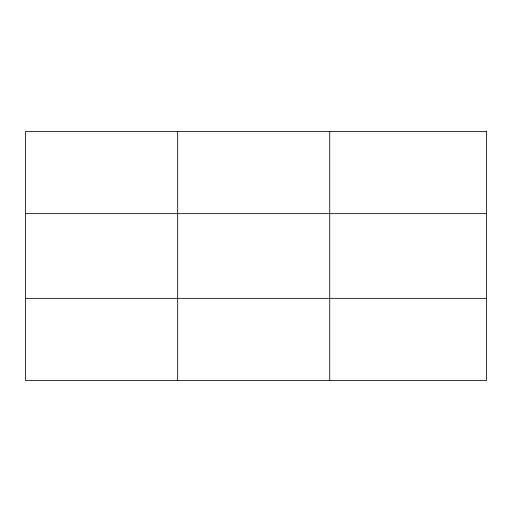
<?xml version="1.0" encoding="UTF-8"?>
<svg xmlns="http://www.w3.org/2000/svg" width="512" height="512" viewBox="0 0 512 512"><rect width="100%" height="100%" fill="white"/><g stroke="black" fill="none" stroke-linecap="round" stroke-linejoin="round"><path stroke-width="0.77" d="M177.664 380.55L177.664 131.45M329.728 380.55L329.728 131.45M25.6 213.651L486.4 213.651M25.6 298.349L486.4 298.349M486.4 131.45L486.4 380.55L25.6 380.55L25.6 131.45L486.4 131.45"/></g></svg>
